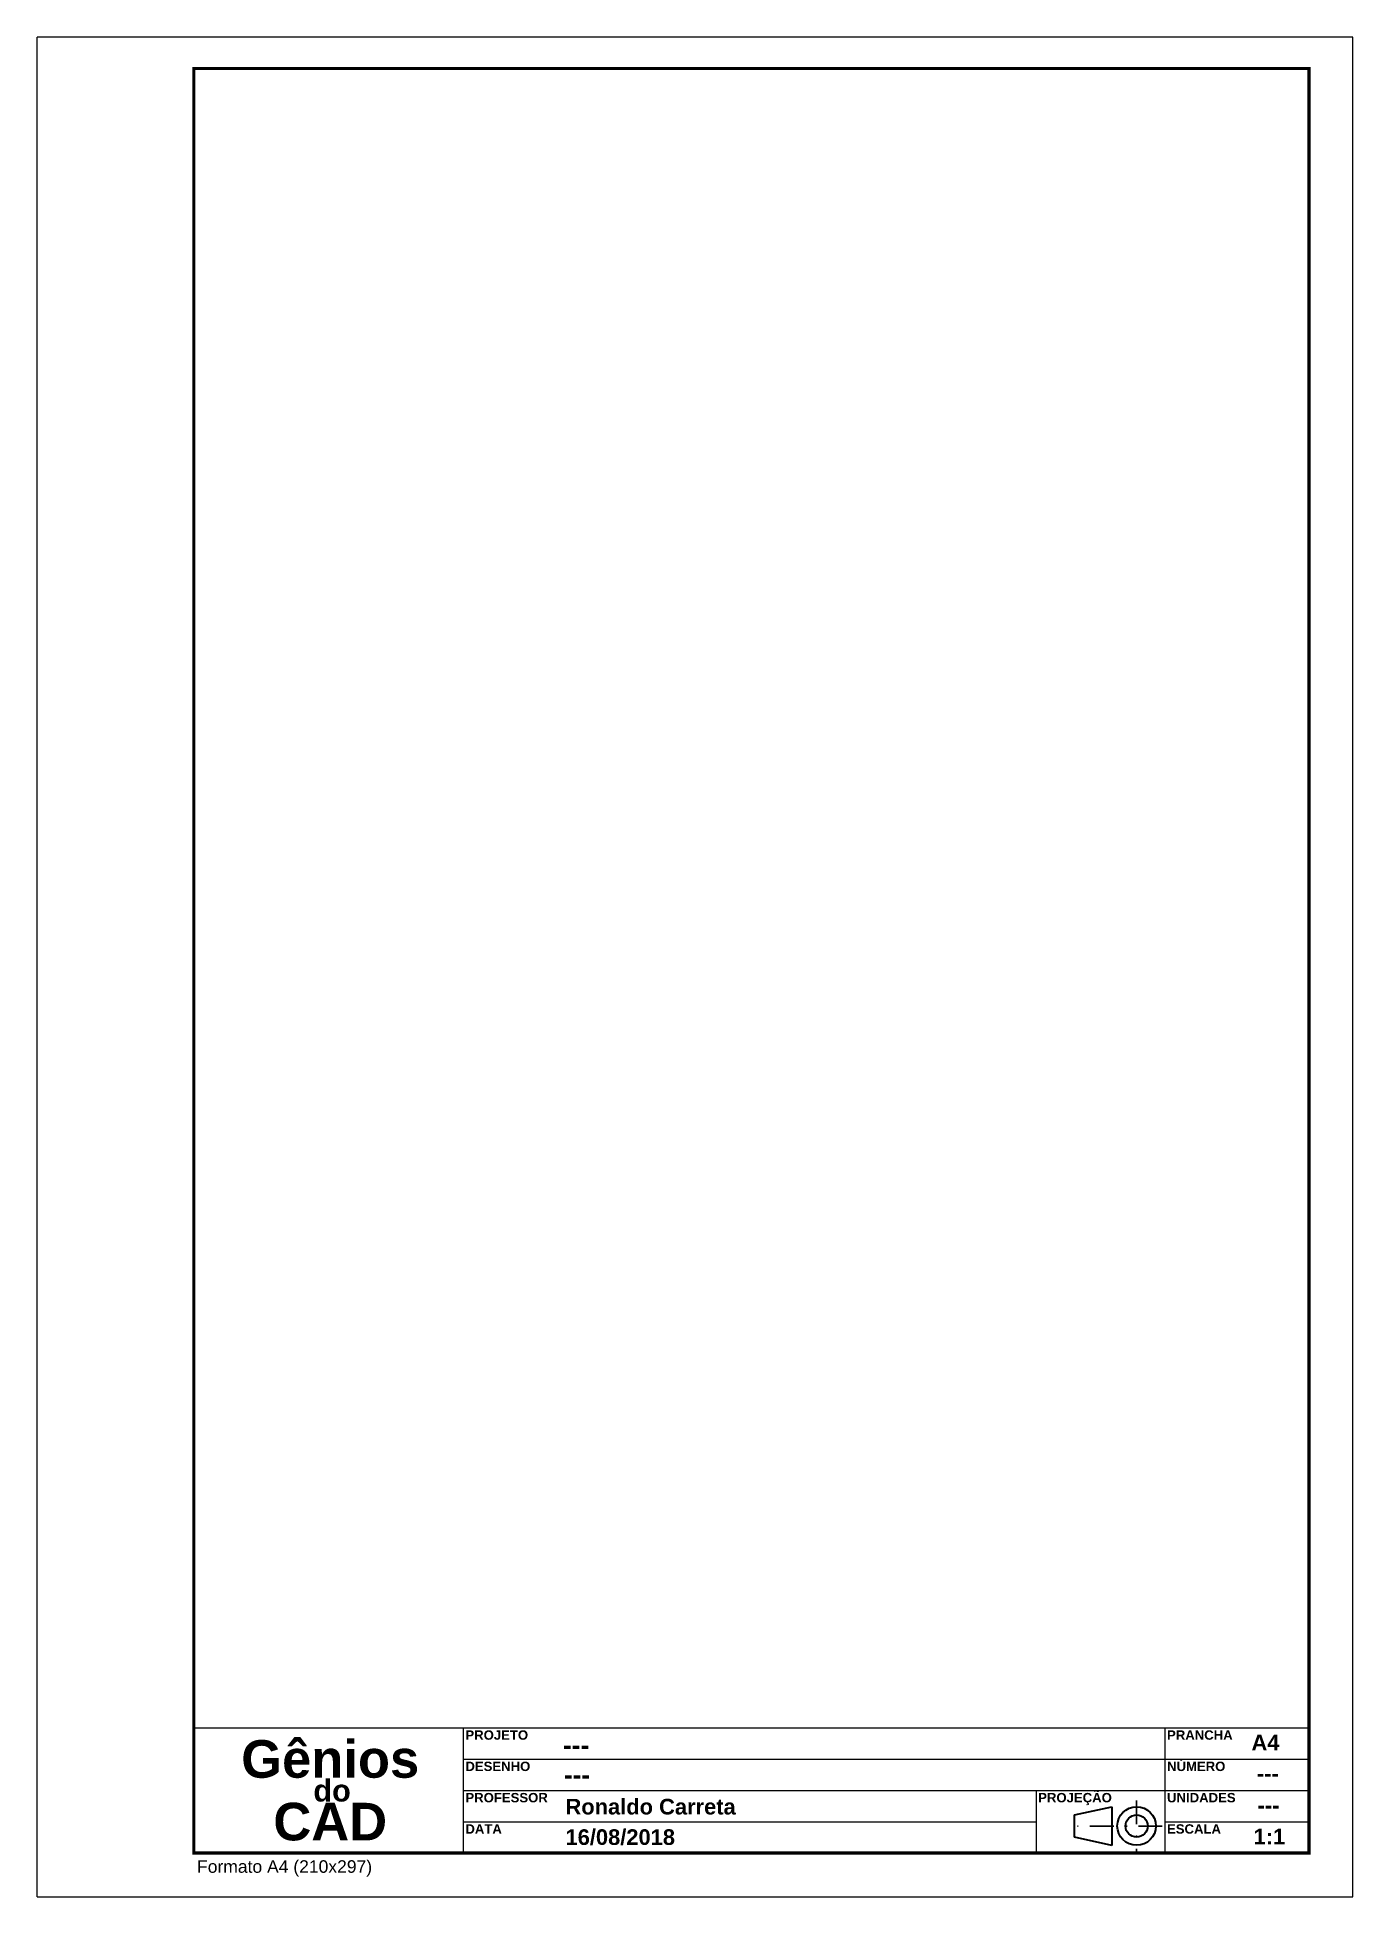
# Paper-space layout 'Planta Baixa' of a CAD drawing. Header units: centimetres, sheet in millimetres. Extents: x 273 to 483, y 34 to 331.
import ezdxf
from ezdxf.enums import TextEntityAlignment as Align

# ---------------------------------------------------------------- set-up
doc = ezdxf.new("R2010")
doc.units = ezdxf.units.CM
doc.linetypes.add('DASHDOT', pattern=[25.4, 12.7, -6.35, 0, -6.35])
doc.layers.add('Formato', color=116, linetype='Continuous', lineweight=20)
doc.layers.add('Texto', color=102, linetype='Continuous')
doc.styles.get("Standard").update_dxf_attribs({"font": ''})
doc.styles.add('Texto', font='')
doc.styles.get('Standard').set_extended_font_data('Arial', bold=True)
doc.styles.get('Texto').set_extended_font_data('Arial', bold=True)

# ---------------------------------------------------------------- blocks, each defined once
blk = doc.blocks.new('Legenda')
at = {"layer": 'Formato'}
for p, q in [((-178, 20), (-178, 0)), ((-178, 20), (0, 20)), ((-135, 20), (-135, 0)), ((-23, 20), (-23, 0)), ((-23, 20), (0, 20)), ((0, 0), (0, 20)), ((-135, 15), (0, 15)), ((-135, 10), (-81, 10)), ((-135, 10), (0, 10)), ((-43.56, 10), (-43.56, 0)), ((-135, 5), (-43.56, 5)), ((-23, 5), (0, 5)), ((-178, 0), (0, 0))]:
    blk.add_line(p, q, dxfattribs=at)
at = {"layer": 'Texto', "lineweight": 30}
for p, q in [((-37.4, 6.09), (-31.48, 7.39)), ((-37.4, 2.53), (-37.4, 6.09)), ((-31.48, 7.39), (-31.48, 1.22)), ((-31.48, 1.22), (-37.4, 2.53))]:
    blk.add_line(p, q, dxfattribs=at)
at = {"layer": 'Texto', "linetype": 'DASHDOT', "ltscale": 0.3}
for p, q in [((-27.51, 8.39), (-27.51, 0.22)), ((-23.42, 4.31), (-38.4, 4.31))]:
    blk.add_line(p, q, dxfattribs=at)
at = {"layer": 'Texto', "lineweight": 30}
for radius in [3.08, 1.78]:
    blk.add_circle((-27.51, 4.31), radius, dxfattribs=at)
at = {"layer": 'Texto', "attachment_point": 1}
for s, width, insert, char_height in [('\\pi7.69649;Gênios \\P\\pi12.82678;CAD', 42.9987, (-178.13, 18.02), 6), ('\\pi7.24132;do ', 20.0812, (-166.16, 11.72), 3.5)]:
    blk.add_mtext_dynamic_manual_height_columns(s, width=width, gutter_width=17.5, heights=[0], dxfattribs=dict(at, insert=insert, char_height=char_height))
at = {"layer": 'Texto', "char_height": 1.5, "attachment_point": 1, "style": 'Texto'}
for s, insert in [('PROJETO', (-134.65, 19.59)), ('PRANCHA', (-22.65, 19.59)), ('NÚMERO', (-22.65, 14.59)), ('DESENHO', (-134.65, 14.59)), ('PROFESSOR', (-134.65, 9.59)), ('PROJEÇÃO', (-43.22, 9.59)), ('UNIDADES', (-22.65, 9.59)), ('DATA', (-134.65, 4.59)), ('ESCALA', (-22.65, 4.59))]:
    blk.add_mtext_dynamic_manual_height_columns(s, width=88, gutter_width=12.5, heights=[0], dxfattribs=dict(at, insert=insert))
at = {"layer": 'Texto'}
for tag, height, p in [('NOME.PROJETO', 3, (-119.07, 17.26)), ('NOME.DESENHO', 3, (-118.92, 12.51)), ('RONALDO.CARRETA', 2.5, (-118.67, 7.4)), ('DD/MM/AAAA', 2.5, (-118.67, 2.54))]:
    blk.add_attdef(tag, text='', height=height, dxfattribs=at).set_placement(p, align=Align.MIDDLE_LEFT)
for tag, p in [('A4', (-6.94, 17.65)), ('N.DES', (-6.56, 12.72)), ('MM', (-6.45, 7.63)), ('1:1', (-6.31, 2.63))]:
    blk.add_attdef(tag, text='', height=2.5, dxfattribs=at).set_placement(p, align=Align.MIDDLE_CENTER)

psp = doc.layouts.new('Planta Baixa')

# ---------------------------------------------------------------- linework, layer by layer
at = {"layer": 'Formato'}
for p, q in [((483.05, 331.46), (273.05, 331.46)), ((273.05, 34.46), (273.05, 331.46)), ((483.05, 34.46), (483.05, 331.46)), ((273.05, 34.46), (483.05, 34.46))]:
    psp.add_line(p, q, dxfattribs=at)
at = {"layer": 'Formato', "const_width": 0.5}
psp.add_lwpolyline([(476.05, 41.46), (476.05, 326.46), (298.05, 326.46), (298.05, 41.46)], close=True, dxfattribs=at)

# ---------------------------------------------------------------- block references
psp.add_blockref('Legenda', (476.05, 41.46)).add_auto_attribs({'NOME.PROJETO': '---', 'NOME.DESENHO': '---', 'RONALDO.CARRETA': 'Ronaldo Carreta', 'DD/MM/AAAA': '16/08/2018', 'A4': 'A4', 'N.DES': '---', 'MM': '---', '1:1': '1:1'})

# ---------------------------------------------------------------- texts
at = {"layer": 'Texto', "insert": (298.56, 40.3), "char_height": 2, "attachment_point": 1, "style": 'Texto'}
psp.add_mtext_dynamic_manual_height_columns('{\\fArial|b0|i0|c0|p34;Formato A4 (210x297)}', width=88, gutter_width=12.5, heights=[0], dxfattribs=at)

doc.saveas('drawing.dxf')
